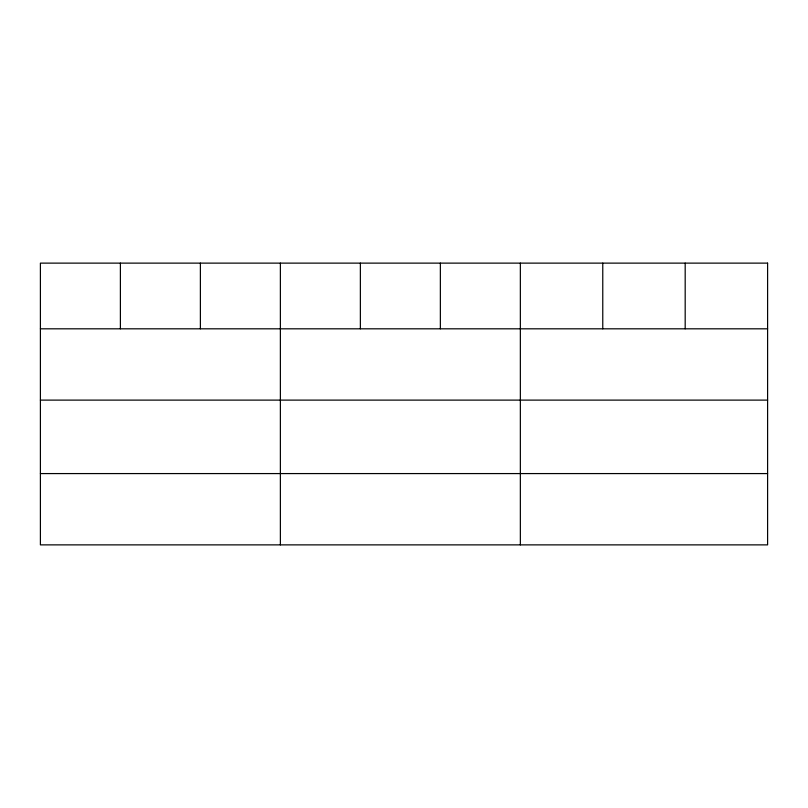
<?xml version="1.0" encoding="UTF-8"?>
<svg xmlns="http://www.w3.org/2000/svg" width="808" height="808" viewBox="0 0 808 808"><rect width="100%" height="100%" fill="white"/><g stroke="black" fill="none" stroke-linecap="round" stroke-linejoin="round"><path stroke-width="1.21" d="M40.4 328.816L767.6 328.816M40.4 400.111L767.6 400.111M40.4 473.579L767.6 473.579M685.184 263.125L685.184 328.816M602.768 263.125L602.768 328.816M520.352 263.125L520.352 544.875M440.36 263.125L440.36 328.816M360.368 263.125L360.368 328.816M280.376 263.125L280.376 544.875M200.384 263.125L200.384 328.816M120.392 263.125L120.392 328.816M767.6 263.125L40.4 263.125L40.4 544.875L767.6 544.875L767.6 263.125"/></g></svg>
